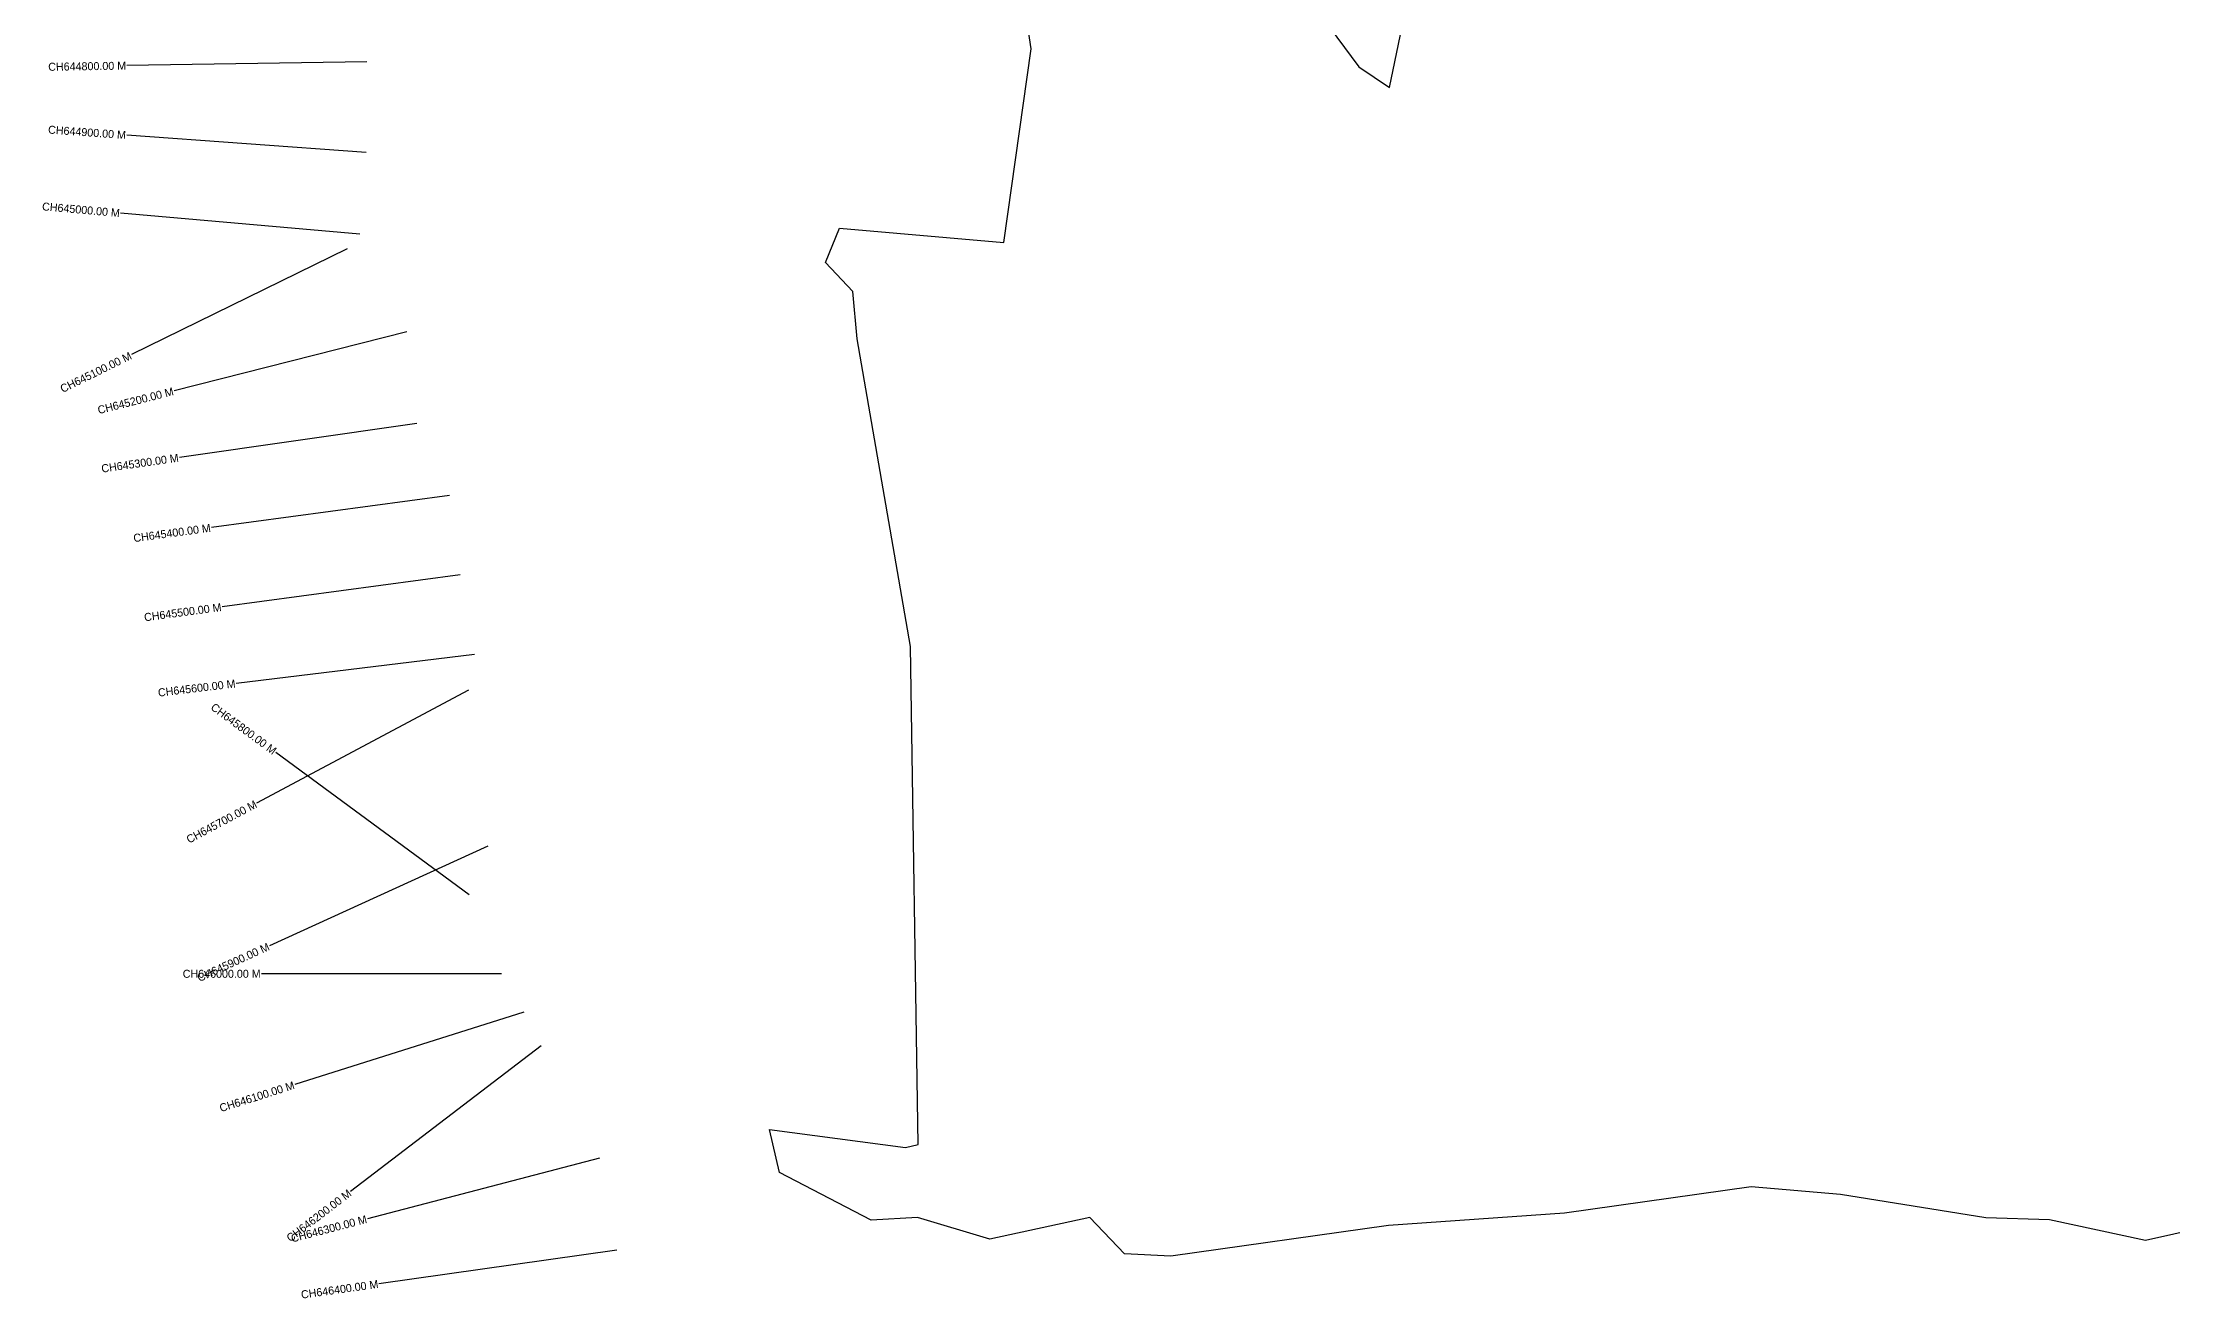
# Model space of a CAD drawing. Header units: metres. Extents: x 329823 to 335767, y 1797829 to 1802221.
# Drawn here: x 330099 to 332760, y 1797953 to 1799522 of the extents above; entities that cross this region are included whole.
import ezdxf
from ezdxf.enums import TextEntityAlignment as Align

# ---------------------------------------------------------------- set-up
doc = ezdxf.new("R2010")
doc.units = ezdxf.units.M
doc.layers.add('CS', color=134, linetype='Continuous')
doc.layers.add('CSMark', color=6, linetype='Continuous')

msp = doc.modelspace()

# ---------------------------------------------------------------- linework, layer by layer
at = {"color": 6}
for points in [[(332796.9, 1798040.7), (332726.1, 1798025.2), (332606.4, 1798050.7), (332526.6, 1798053.2), (332345.3, 1798082.5), (332233.4, 1798091.9), (332000.4, 1798059.1), (331780.1, 1798043.7), (331508.4, 1798005.6), (331450.6, 1798008.2), (331407.1, 1798053.9), (331282.3, 1798026.8), (331191.9, 1798053.9), (331133.9, 1798050.4), (331019.3, 1798110.2), (331007, 1798163.7), (331176.7, 1798141.1), (331192.7, 1798144.9), (331182.9, 1798767.3), (331116.2, 1799151.5), (331111, 1799210.8), (331076.7, 1799247), (331094.5, 1799290), (331299.7, 1799272.1), (331334, 1799514.2), (331319.4, 1799611.6)], [(331678.6, 1799579.1), (331743.3, 1799491.7), (331781.4, 1799465.5), (331810.8, 1799606.3)]]:
    msp.add_lwpolyline(points, dxfattribs=at)
at = {"layer": 'CS'}
for p, q in [((330503.8, 1799497.6), (330203.9, 1799493)), ((330502.8, 1799384.6), (330203.6, 1799406.1)), ((330494.8, 1799282.6), (330196, 1799308.7)), ((330478.9, 1799264.2), (330209.7, 1799131.9)), ((330553.7, 1799160.4), (330262.9, 1799086.6)), ((330566.3, 1799046), (330269.4, 1799003.3)), ((330606.8, 1798956), (330309.5, 1798915.8)), ((330620.2, 1798856.9), (330322.9, 1798816.7)), ((330638.2, 1798757.1), (330340.4, 1798721.2)), ((330630.7, 1798712.8), (330366, 1798571.5)), ((330631.4, 1798457), (330389.8, 1798634.9)), ((330655, 1798517.8), (330382, 1798393.3)), ((330672, 1798358.3), (330372, 1798358.3)), ((330699.8, 1798310.2), (330413.8, 1798219.8)), ((330721.7, 1798268.3), (330483.3, 1798086.3)), ((330794.6, 1798128), (330504.4, 1798052.2)), ((330815.9, 1798012.8), (330518.8, 1797971))]:
    msp.add_line(p, q, dxfattribs=at)

# ---------------------------------------------------------------- texts
at = {"layer": 'CSMark'}
for s, rotation, p in [('CH644800.00 M', 0.8708, (330202.9, 1799493)), ('CH644900.00 M', 355.8877, (330202.6, 1799406.2)), ('CH645000.00 M', 355.0205, (330195, 1799308.8)), ('CH645100.00 M', 26.1755, (330208.8, 1799131.4)), ('CH645200.00 M', 14.2459, (330261.9, 1799086.3)), ('CH645300.00 M', 8.1666, (330268.4, 1799003.2)), ('CH645400.00 M', 7.6998, (330308.5, 1798915.6)), ('CH645500.00 M', 7.6998, (330321.9, 1798816.6)), ('CH645600.00 M', 6.8708, (330339.4, 1798721.1)), ('CH645800.00 M', 323.6351, (330389, 1798635.5)), ('CH645700.00 M', 28.0878, (330365.2, 1798571.1)), ('CH645900.00 M', 24.5217, (330381.1, 1798392.9)), ('CH646100.00 M', 17.5432, (330412.8, 1798219.5)), ('CH646200.00 M', 37.3625, (330482.5, 1798085.7)), ('CH646300.00 M', 14.624, (330503.4, 1798052)), ('CH646400.00 M', 8.0073, (330517.9, 1797970.8))]:
    msp.add_text(s, height=10, rotation=rotation, dxfattribs=at).set_placement(p, align=Align.MIDDLE_RIGHT)
msp.add_text('CH646000.00 M', height=10, dxfattribs=at).set_placement((330371, 1798358.3), align=Align.MIDDLE_RIGHT)

doc.saveas('drawing.dxf')
